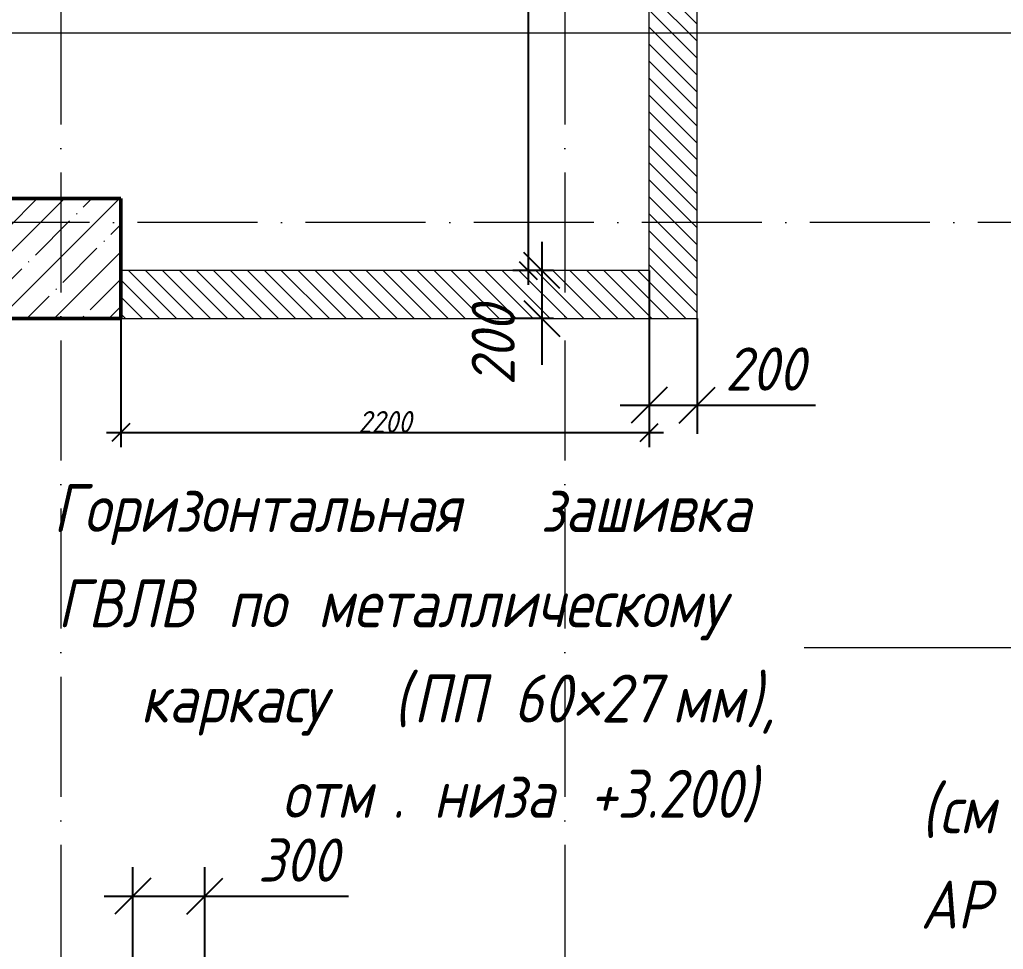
# Model space of a CAD drawing. Header units: millimetres. Extents: x -356862 to 418287, y 0 to 839748.
# Drawn here: x -106222 to -102125, y 609270 to 613143 of the extents above; entities that cross this region are included whole.
import ezdxf

# ---------------------------------------------------------------- set-up
doc = ezdxf.new("R2010")
doc.units = ezdxf.units.MM
doc.linetypes.add('50_200_ШТРИХ_1Т_ш5_п1_п1_', pattern=[700, 500, -100, 0, -100])
for name, color, linetype, lineweight in [('A-____-____-DIMS', 7, 'Continuous', 9), ('G-____-____-TEXT', 7, 'Continuous', 9), ('S-COLS-____-MCUT', 7, 'Continuous', 50), ('S-COLS-____-OTLN', 7, 'Continuous', 9), ('S-GRID-____-OTLN-1', 7, '50_200_ШТРИХ_1Т_ш5_п1_п1_', 9)]:
    doc.layers.add(name, color=color, linetype=linetype, lineweight=lineweight)
for name, color, linetype, lineweight, true_color in [('A-WALL-____-MCUT-4', 7, 'Continuous', 13, 0x000000), ('A-WALL-____-PATT-3', 9, 'Continuous', 9, 0x808080), ('G-____-____-SYMB-2', 7, 'Continuous', 9, 0x000000)]:
    doc.layers.add(name, color=color, linetype=linetype, lineweight=lineweight, true_color=true_color)
doc.styles.add('ISOCPEUR_I_10', font='isocpeui.ttf', dxfattribs={"width": 0.9, "height": 180})
doc.styles.add('ISOCPEUR_I_2', font='isocpeui.ttf', dxfattribs={"width": 0.85, "height": 2.3})
doc.styles.add('ISOCPEUR_I_7', font='isocpeui.ttf', dxfattribs={"width": 0.9, "height": 90})
doc.dimstyles.new('ISO-1_8_0_9К_СРЕДНИЙ_Кладочные_2', dxfattribs={"dimscale": 304.8, "dimtxt": 89.638306, "dimasz": 0.246063, "dimexe": 0.19685, "dimexo": 0, "dimgap": 0, "dimtad": 1, "dimdec": 3, "dimrnd": 0.001, "dimdsep": 46, "dimtxsty": 'ISOCPEUR_I_7', "dimblk1": 'OBLIQUE', "dimblk2": 'OBLIQUE', "dimsah": 1, "dimcen": 0.09, "dimdle": 0.19685, "dimazin": 0, "dimtfac": 1, "dimtdec": 4, "dimtix": 1, "dimtmove": 1, "dimatfit": 3, "dimfxl": 1, "dimtvp": 1, "dimtolj": 1, "dimtzin": 0, "dimarcsym": 2})
doc.dimstyles.new('ISO-1_8_0_9К_СРЕДНИЙ_Кладочные_3', dxfattribs={"dimscale": 304.8, "dimtxt": 179.276612, "dimasz": 0.492126, "dimexe": 0.393701, "dimexo": 0, "dimgap": 0, "dimtad": 1, "dimdec": 3, "dimrnd": 0.001, "dimdsep": 46, "dimtxsty": 'ISOCPEUR_I_10', "dimblk1": 'OBLIQUE', "dimblk2": 'OBLIQUE', "dimsah": 1, "dimcen": 0.09, "dimdle": 0.393701, "dimazin": 0, "dimtfac": 1, "dimtdec": 4, "dimtix": 1, "dimtmove": 0, "dimatfit": 3, "dimfxl": 1, "dimtvp": 1, "dimtolj": 1, "dimtzin": 0, "dimarcsym": 2})
pattern_1 = [(135, (-175000.736, 544716.51), (-35.35534, -35.35534), [])]

# ---------------------------------------------------------------- blocks, each defined once
blk = doc.blocks.new('BSC_Колонна _Прямоугольная - 500х500-V177-АР1_Кладочный план 1 этажа в осях 1-64_Ю-ЯЯ')
at = {"layer": 'S-COLS-____-OTLN'}
h = blk.add_hatch(dxfattribs=at)
h.set_pattern_fill('FP_182', color=256, style=0, pattern_type=2)
h.set_pattern_definition([(45, (-68950, -67431.04), (-114.04925, 114.04925), []), (45, (-68835.95, -67431.04), (-114.04925, 114.04925), [201.613, -40.323, 3.353, -36.97])])
h.paths.add_polyline_path([(-250, -250), (250, -250), (250, 250), (-250, 250)], flags=0)
at = {"layer": 'S-COLS-____-MCUT'}
for p, q in [((250, 250), (-250, 250)), ((-250, 250), (-250, -250)), ((250, -250), (250, 250)), ((-250, -250), (250, -250))]:
    blk.add_line(p, q, dxfattribs=at)
blk = doc.blocks.new('_Oblique')
at = {"color": 0, "linetype": 'ByBlock', "lineweight": -2}
blk.add_line((-0.5, -0.5), (0.5, 0.5), dxfattribs=at)
blk = doc.blocks.new('*D12226')
at = {"layer": 'A-____-____-DIMS', "color": 0, "lineweight": -2, "transparency": 16777216}
for p, q in [((-105750.7, 607897.6), (-105750.7, 609611.9)), ((-105450.7, 607903.6), (-105450.7, 609611.9)), ((-105870.7, 609491.9), (-105450.7, 609491.9)), ((-105450.7, 609491.9), (-104852.6, 609491.9))]:
    blk.add_line(p, q, dxfattribs=at)
at = {"layer": 'Defpoints', "color": 0, "transparency": 16777216}
for p in [(-105450.7, 609491.9), (-105750.7, 607897.6), (-105450.7, 607903.6)]:
    blk.add_point(p, dxfattribs=at)
at = {"layer": 'A-____-____-DIMS', "color": 0, "lineweight": -2, "transparency": 16777216, "xscale": 150, "yscale": 150, "zscale": 150, "rotation": 180}
blk.add_blockref('_Oblique', (-105750.7, 609491.9), dxfattribs=at)
at = {"layer": 'A-____-____-DIMS', "color": 0, "lineweight": -2, "transparency": 16777216, "xscale": 150, "yscale": 150, "zscale": 150}
blk.add_blockref('_Oblique', (-105450.7, 609491.9), dxfattribs=at)
at = {"layer": 'A-____-____-DIMS', "color": 0, "transparency": 16777216, "insert": (-105229.4, 609731.9), "char_height": 180, "width": 409.578, "attachment_point": 1, "line_spacing_factor": 1.149209, "style": 'ISOCPEUR_I_10'}
blk.add_mtext('\\A1;300', dxfattribs=at)
blk = doc.blocks.new('*D12459')
at = {"layer": 'A-____-____-DIMS', "color": 0, "lineweight": -2, "transparency": 16777216}
for p, q in [((-103600.7, 612097.6), (-103600.7, 611362.3)), ((-105800.7, 611897.6), (-105800.7, 611362.3)), ((-105860.7, 611422.3), (-103540.7, 611422.3))]:
    blk.add_line(p, q, dxfattribs=at)
at = {"layer": 'Defpoints', "color": 0, "transparency": 16777216}
for p in [(-103600.7, 612097.6), (-105800.7, 611897.6), (-103600.7, 611422.3)]:
    blk.add_point(p, dxfattribs=at)
at = {"layer": 'A-____-____-DIMS', "color": 0, "lineweight": -2, "transparency": 16777216, "xscale": 75, "yscale": 75, "zscale": 75, "rotation": 180}
blk.add_blockref('_Oblique', (-105800.7, 611422.3), dxfattribs=at)
at = {"layer": 'A-____-____-DIMS', "color": 0, "lineweight": -2, "transparency": 16777216, "xscale": 75, "yscale": 75, "zscale": 75}
blk.add_blockref('_Oblique', (-103600.7, 611422.3), dxfattribs=at)
at = {"layer": 'A-____-____-DIMS', "color": 0, "transparency": 16777216, "insert": (-104700.7, 611467.3), "char_height": 90, "width": 546.104, "attachment_point": 5, "style": 'ISOCPEUR_I_7'}
blk.add_mtext('\\A1;2200', dxfattribs=at)
blk = doc.blocks.new('*D12460')
at = {"layer": 'A-____-____-DIMS', "color": 0, "lineweight": -2, "transparency": 16777216}
for p, q in [((-103600.7, 612097.6), (-103600.7, 611417.4)), ((-103400.7, 611897.6), (-103400.7, 611417.4)), ((-103720.7, 611537.4), (-103400.7, 611537.4)), ((-103400.7, 611537.4), (-102906.6, 611537.4))]:
    blk.add_line(p, q, dxfattribs=at)
at = {"layer": 'Defpoints', "color": 0, "transparency": 16777216}
for p in [(-103600.7, 612097.6), (-103400.7, 611897.6), (-103400.7, 611537.4)]:
    blk.add_point(p, dxfattribs=at)
at = {"layer": 'A-____-____-DIMS', "color": 0, "lineweight": -2, "transparency": 16777216, "xscale": 150, "yscale": 150, "zscale": 150, "rotation": 180}
blk.add_blockref('_Oblique', (-103600.7, 611537.4), dxfattribs=at)
at = {"layer": 'A-____-____-DIMS', "color": 0, "lineweight": -2, "transparency": 16777216, "xscale": 150, "yscale": 150, "zscale": 150}
blk.add_blockref('_Oblique', (-103400.7, 611537.4), dxfattribs=at)
at = {"layer": 'A-____-____-DIMS', "color": 0, "transparency": 16777216, "insert": (-103283.5, 611777.4), "char_height": 180, "width": 409.578, "attachment_point": 1, "line_spacing_factor": 1.149209, "style": 'ISOCPEUR_I_10'}
blk.add_mtext('\\A1;200', dxfattribs=at)
blk = doc.blocks.new('*D12463')
at = {"layer": 'A-____-____-DIMS', "color": 0, "lineweight": -2, "transparency": 16777216}
for p, q in [((-104104.6, 614657.6), (-104104.6, 612037.6)), ((-103998.6, 614597.6), (-104164.6, 614597.6)), ((-103998.6, 612097.6), (-104164.6, 612097.6))]:
    blk.add_line(p, q, dxfattribs=at)
at = {"layer": 'Defpoints', "color": 0, "transparency": 16777216}
for p in [(-103998.6, 614597.6), (-104104.6, 612097.6), (-103998.6, 612097.6)]:
    blk.add_point(p, dxfattribs=at)
at = {"layer": 'A-____-____-DIMS', "color": 0, "lineweight": -2, "transparency": 16777216, "xscale": 75, "yscale": 75, "zscale": 75}
for p, rotation in [((-104104.6, 614597.6), 90), ((-104104.6, 612097.6), 270)]:
    blk.add_blockref('_Oblique', p, dxfattribs=dict(at, rotation=rotation))
at = {"layer": 'A-____-____-DIMS', "color": 0, "transparency": 16777216, "insert": (-104149.6, 613347.6), "char_height": 90, "width": 546.104, "attachment_point": 5, "rotation": 90, "style": 'ISOCPEUR_I_7'}
blk.add_mtext('\\A1;2500', dxfattribs=at)
blk = doc.blocks.new('*D12464')
at = {"layer": 'A-____-____-DIMS', "color": 0, "lineweight": -2, "transparency": 16777216}
for p, q in [((-104047.7, 612217.6), (-104047.7, 611897.6)), ((-103998.6, 612097.6), (-104167.7, 612097.6)), ((-103998.6, 611897.6), (-104167.7, 611897.6)), ((-104047.7, 611897.6), (-104047.7, 611704.3))]:
    blk.add_line(p, q, dxfattribs=at)
at = {"layer": 'Defpoints', "color": 0, "transparency": 16777216}
for p in [(-103998.6, 612097.6), (-104047.7, 611897.6), (-103998.6, 611897.6)]:
    blk.add_point(p, dxfattribs=at)
at = {"layer": 'A-____-____-DIMS', "color": 0, "lineweight": -2, "transparency": 16777216, "xscale": 150, "yscale": 150, "zscale": 150}
for p, rotation in [((-104047.7, 612097.6), 90), ((-104047.7, 611897.6), 270)]:
    blk.add_blockref('_Oblique', p, dxfattribs=dict(at, rotation=rotation))
at = {"layer": 'A-____-____-DIMS', "color": 0, "transparency": 16777216, "insert": (-104339.8, 611619.5), "char_height": 180, "width": 409.578, "attachment_point": 1, "rotation": 90, "line_spacing_factor": 1.149209, "style": 'ISOCPEUR_I_10'}
blk.add_mtext('\\A1;200', dxfattribs=at)

msp = doc.modelspace()

# ---------------------------------------------------------------- hatches: boundary and pattern name
at = {"layer": 'A-WALL-____-PATT-3'}
h = msp.add_hatch(dxfattribs=at)
h.set_pattern_fill('FP_6', color=256, style=0, pattern_type=2)
h.set_pattern_definition(pattern_1)
h.paths.add_polyline_path([(-103600.7357, 611897.5526), (-103400.7357, 611897.5526), (-103400.7357, 614797.5526), (-103600.7357, 614797.5526), (-103600.7357, 612097.5526)], flags=0)
h = msp.add_hatch(dxfattribs=at)
h.set_pattern_fill('FP_6', color=256, style=0, pattern_type=2)
h.set_pattern_definition(pattern_1)
h.paths.add_polyline_path([(-104316.7074, 611897.5526), (-103600.7357, 611897.5526), (-103600.7357, 612097.5526), (-105800.7357, 612097.5526), (-105800.7357, 611897.5526)], flags=0)

# ---------------------------------------------------------------- linework, layer by layer
at = {"layer": 'A-WALL-____-MCUT-4'}
for p, q in [((-103600.7357, 612097.5526), (-103600.7357, 614797.5526)), ((-103400.7357, 611897.5526), (-103400.7357, 614597.5526)), ((-103600.7357, 612097.5526), (-105800.7357, 612097.5526)), ((-105800.7357, 611897.5526), (-103400.7357, 611897.5526))]:
    msp.add_line(p, q, dxfattribs=at)
at = {"layer": 'G-____-____-SYMB-2'}
msp.add_line((-179984.5837, 613087.5526), (-70594.3281, 613087.5526), dxfattribs=at)
at = {"layer": 'G-____-____-TEXT'}
msp.add_line((-99044.8192, 610525.372), (-102954.4396, 610525.372), dxfattribs=at)
at = {"layer": 'S-GRID-____-OTLN-1'}
for p, q in [((-106050.7357, 635609.362), (-106050.7357, 597608.0984)), ((-103950.7357, 635609.362), (-103950.7357, 584985.5274)), ((-70926.3291, 612297.5526), (-179669.5059, 612297.5526))]:
    msp.add_line(p, q, dxfattribs=at)

# ---------------------------------------------------------------- block references
at = {"layer": 'S-COLS-____-OTLN'}
msp.add_blockref('BSC_Колонна _Прямоугольная - 500х500-V177-АР1_Кладочный план 1 этажа в осях 1-64_Ю-ЯЯ', (-106050.7357, 612147.5526), dxfattribs=at)

# ---------------------------------------------------------------- texts
at = {"layer": 'G-____-____-TEXT', "char_height": 200, "attachment_point": 1, "style": 'ISOCPEUR_I_2'}
for s, insert, width in [('Горизонтальная', (-106082.2211, 611208.4865), 2323.290375), ('зашивка', (-104052.2055, 611208.4865), 1212.1515), ('ГВЛВ', (-106064.3618, 610811.6115), 721.51875), ('по', (-105355.9399, 610811.6115), 317.46825), ('металлическому', (-104980.893, 610811.6115), 2337.72075), (' (', (-104772.5336, 610414.7365), 230.886), ('), ', (-103194.9555, 610414.7365), 173.1645), ('ПП', (-104582.0336, 610414.7365), 375.18975), (' 60\\fISOCPEUR|b0|i1|c238|p34|;\\W.9;×27', (-104272.4711, 610414.7365), 930.759188), ('каркасу', (-105719.0805, 610414.7365), 1147.214813), ('мм', (-103504.518, 610414.7365), 375.18975), (' +3.200)', (-103956.9555, 610017.8615), 1096.7085), ('низа', (-104498.6899, 610017.8615), 656.582062), ('\\fISOCPEUR|b0|i1|c204|p34|;\\W.9;(', (-102469.2957, 609953.3185), 93.797438), ('отм', (-105129.7211, 610017.8615), 555.569438), ('см', (-102391.9051, 609953.3185), 324.683438), ('. ', (-104671.3305, 610017.8615), 209.240437), ('АР', (-102469.2957, 609556.4435), 396.835312)]:
    msp.add_mtext(s, dxfattribs=dict(at, insert=insert, width=width))

# ---------------------------------------------------------------- dimensions: what is measured, and where the dimension line sits
at = {"layer": 'A-____-____-DIMS'}
dim = msp.add_linear_dim(base=(-104104.6472, 612097.5526), p1=(-103998.5811, 614597.5526), p2=(-103998.5811, 612097.5526), angle=90, dimstyle='ISO-1_8_0_9К_СРЕДНИЙ_Кладочные_2', override={"dimpost": '<>', "dimfxl": 2500}, dxfattribs=at)
dim.commit()
dim.dimension.update_dxf_attribs({"geometry": '*D12463', "text_midpoint": (-104149.6472, 613347.5526)})
dim = msp.add_linear_dim(base=(-104047.7456, 611897.5526), p1=(-103998.5811, 612097.5526), p2=(-103998.5811, 611897.5526), angle=90, dimstyle='ISO-1_8_0_9К_СРЕДНИЙ_Кладочные_3', override={"dimpost": '<>', "dimfxl": 200}, dxfattribs=at)
dim.commit()
dim.dimension.update_dxf_attribs({"geometry": '*D12464', "text_midpoint": (-104219.8092, 611704.3334), "dimtype": 160, "text_rotation": 90})
dim = msp.add_linear_dim(base=(-103600.7357, 611422.2803), p1=(-105800.7357, 611897.5526), p2=(-103600.7357, 612097.5526), dimstyle='ISO-1_8_0_9К_СРЕДНИЙ_Кладочные_2', override={"dimpost": '<>', "dimfxl": 2209.072203}, dxfattribs=at)
dim.commit()
dim.dimension.update_dxf_attribs({"geometry": '*D12459', "text_midpoint": (-104700.7357, 611467.2803)})
for base, p1, p2, override, picture, middle in [((-103400.7357, 611537.4423), (-103600.7357, 612097.5526), (-103400.7357, 611897.5526), {"dimpost": '<>', "dimfxl": 282.842712}, '*D12460', (-103078.6721, 611537.4423)), ((-105450.7357, 609491.9413), (-105750.7357, 607897.5526), (-105450.7357, 607903.5526), {"dimpost": '<>', "dimfxl": 300.059994}, '*D12226', (-105024.6563, 609491.9413))]:
    dim = msp.add_linear_dim(base=base, p1=p1, p2=p2, dimstyle='ISO-1_8_0_9К_СРЕДНИЙ_Кладочные_3', override=override, dxfattribs=at)
    dim.commit()
    dim.dimension.update_dxf_attribs({"geometry": picture, "text_midpoint": middle, "dimtype": 160})

doc.saveas('drawing.dxf')
